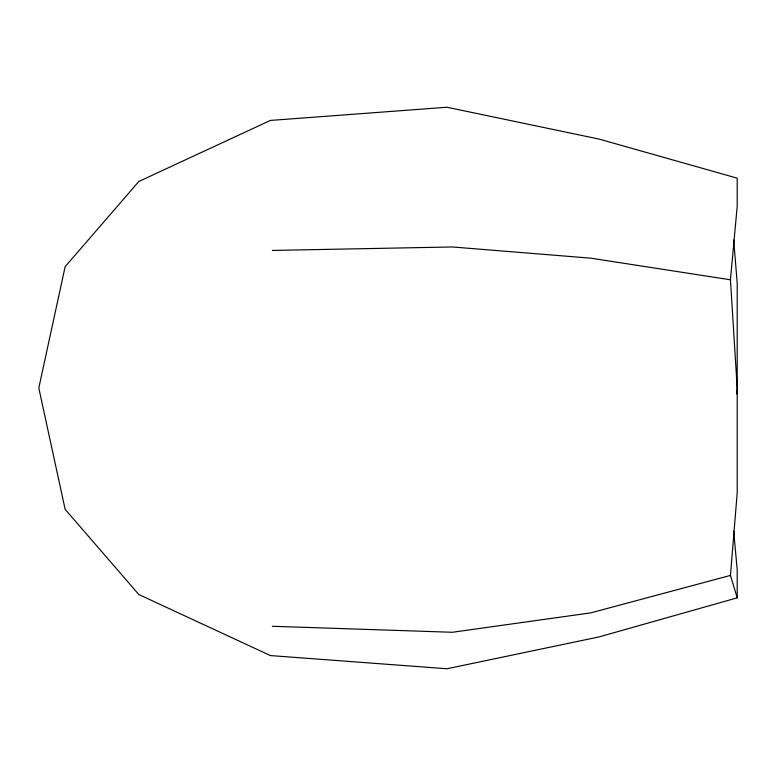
<?xml version="1.0" encoding="UTF-8"?>
<svg xmlns="http://www.w3.org/2000/svg" width="776" height="776" viewBox="0 0 776 776"><rect width="100%" height="100%" fill="white"/><g stroke="black" fill="none" stroke-linecap="round" stroke-linejoin="round"><path stroke-width="1.16" d="M736.822 394.014L737.2 388L730.449 279.787L737.2 206.27L737.2 178.16L598.946 139.059L446.976 107.243L270.387 120.435L138.846 181.458L65.145 266.663L38.8 388L65.145 509.337L138.846 594.542L270.387 655.565L446.976 668.757L598.946 636.941L737.2 597.84L737.2 569.73L733.659 531.162M737.2 597.84L730.449 575.423L737.2 492.925L737.2 283.075L733.679 240.036M730.449 575.423L590.749 612.875L452.36 632.275L272.327 626.271M272.327 250.435L452.36 246.962L590.749 258.165L730.449 279.787"/></g></svg>
